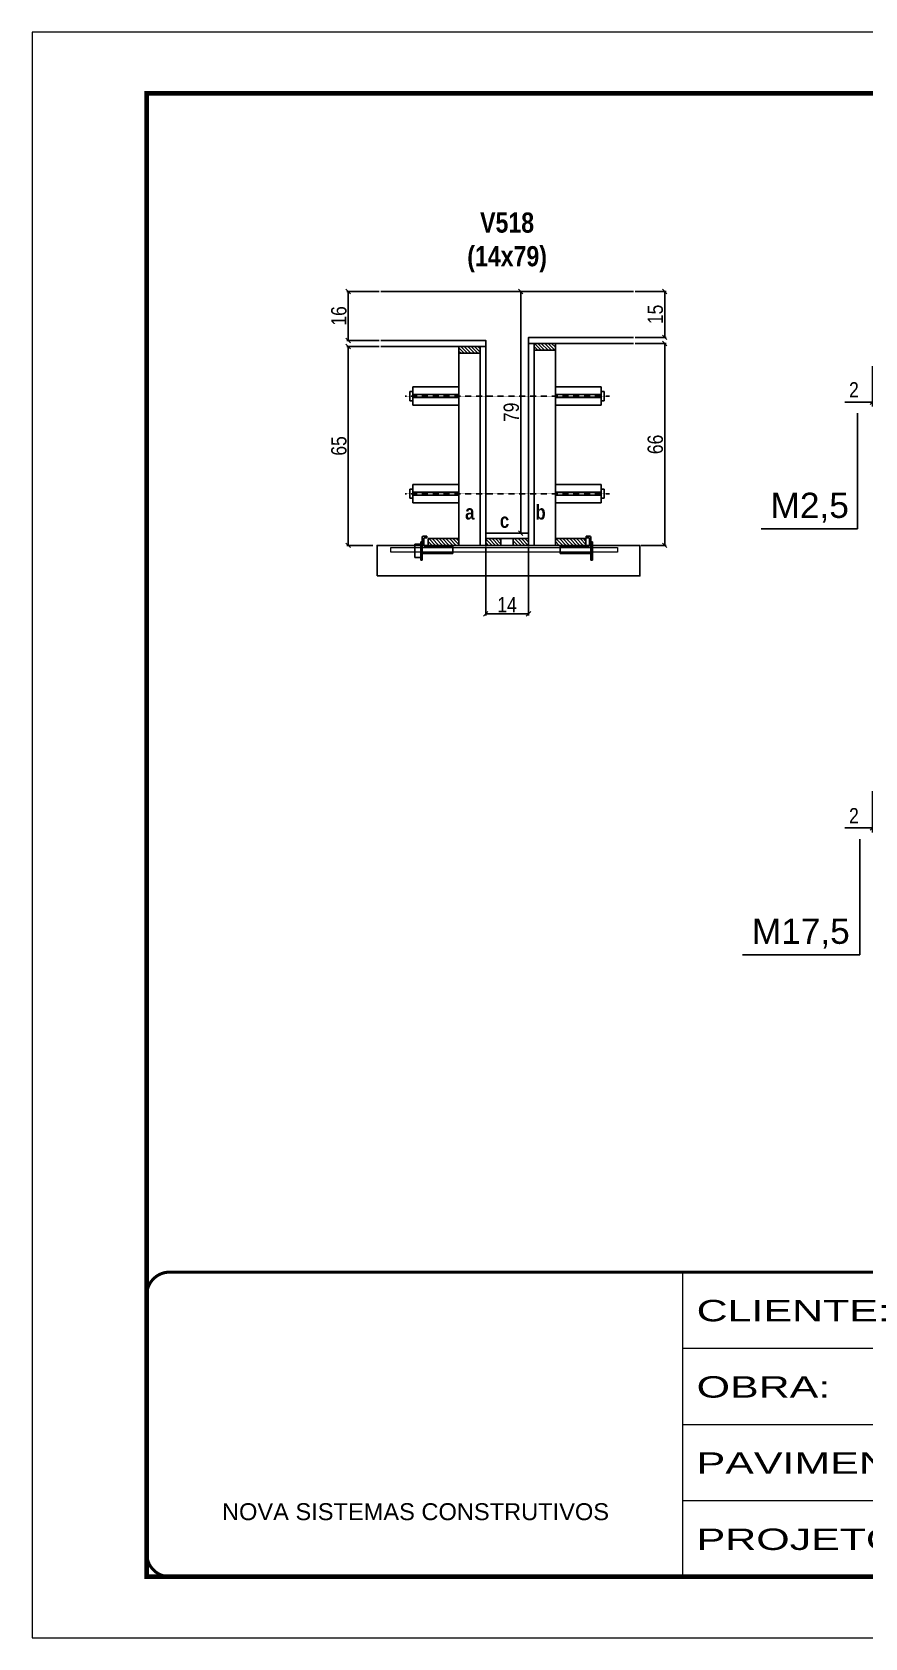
# Model space of a CAD drawing. Extents: x 13154 to 22413, y 1253 to 30260.
# Drawn here: x 16338 to 16883, y 23076 to 24126 of the extents above; entities that cross this region are included whole.
import ezdxf

# ---------------------------------------------------------------- set-up
doc = ezdxf.new("R2010")
doc.units = 0
for name, pattern in [('CONTINUO', [0]), ('DASHED', [0.75, 0.5, -0.25]), ('HIDDEN', [0.375, 0.25, -0.125])]:
    doc.linetypes.add(name, pattern=pattern)
for name, color, linetype in [('barrote', 251, 'Continuous'), ('COTA', 241, 'Continuous'), ('detalhes', 4, 'Continuous'), ('NOMENCLATURA', 7, 'Continuous'), ('Painéis', 200, 'Continuous'), ('presilha', 1, 'Continuous'), ('SARR_2.2x10', 60, 'Continuous'), ('SARR_2.2x7', 40, 'Continuous'), ('SARR_3.5x7', 81, 'Continuous'), ('TENSOR', 3, 'Continuous')]:
    doc.layers.add(name, color=color, linetype=linetype)
for name, color, linetype, lineweight in [('CONCRETO', 251, 'Continuous', 25), ('Folhas', 255, 'Continuous', 9), ('SARRAFO DE PRESSAO', 251, 'DASHED', 9), ('SCO-___-LAJ', 2, 'Continuous', 0)]:
    doc.layers.add(name, color=color, linetype=linetype, lineweight=lineweight)
doc.styles.add('ARIAL', font='arial.ttf')
doc.styles.add('COTA TECNICA', font='techl___.ttf', dxfattribs={"height": 10})
doc.styles.add('COTA TECNICA 2X', font='techl___.ttf', dxfattribs={"height": 10})
doc.styles.get("Standard").update_dxf_attribs({"font": 'arial.ttf'})
doc.styles.add('TECNICA', font='techb___.ttf', dxfattribs={"height": 10})
doc.styles.add('Tecnologia', font='')
doc.styles.get('Tecnologia').set_extended_font_data('Forgotten Futurist')
doc.dimstyles.new('PAINEL', dxfattribs={"dimtxt": 10, "dimasz": 3, "dimexe": 3, "dimexo": 3, "dimgap": 3, "dimtad": 1, "dimdec": 1, "dimzin": 12, "dimdsep": 46, "dimtxsty": 'COTA TECNICA', "dimblk1": 'OBLIQUE', "dimblk2": 'OBLIQUE', "dimsah": 1, "dimcen": 0.9, "dimclrd": 4, "dimclre": 4, "dimclrt": 240, "dimadec": 1, "dimazin": 3, "dimtfac": 1, "dimtdec": 1, "dimtmove": 0, "dimatfit": 3, "dimfxl": 1, "dimtolj": 1, "dimtzin": 12, "dimarcsym": 0})
doc.dimstyles.new('SECAO', dxfattribs={"dimscale": 0.333333, "dimtxt": 5, "dimasz": 9, "dimexe": 3, "dimexo": 3, "dimgap": 3, "dimtad": 1, "dimdec": 1, "dimlfac": 0.5, "dimzin": 12, "dimdsep": 46, "dimtxsty": 'COTA TECNICA 2X', "dimblk1": 'OBLIQUE', "dimblk2": 'OBLIQUE', "dimsah": 1, "dimcen": 0.9, "dimclrd": 4, "dimclre": 4, "dimclrt": 240, "dimadec": 1, "dimazin": 3, "dimtfac": 1, "dimtdec": 1, "dimtmove": 0, "dimatfit": 3, "dimfxl": 1, "dimtolj": 1, "dimtzin": 12, "dimarcsym": 0})

# ---------------------------------------------------------------- blocks, each defined once
blk = doc.blocks.new('9999999999')
at = {"color": 30, "linetype": 'CONTINUO'}
for p, q in [((98564.6, 34230.2), (98564.6, 34429.4)), ((98564.6, 34379.6), (99584, 34379.6)), ((98564.6, 34329.8), (99488, 34329.8)), ((98564.6, 34280), (99488, 34280))]:
    blk.add_line(p, q, dxfattribs=at)
at = {"color": 30, "linetype": 'CONTINUO', "const_width": 2}
blk.add_lwpolyline([(99584, 34230.2), (99584, 34414.4, 0.414214), (99569, 34429.4), (98229, 34429.4, 0.414214), (98214, 34414.4), (98214, 34245.2, 0.414214), (98229, 34230.2), (99584, 34230.2)], format="xyb", dxfattribs=at)
at = {"layer": 'Folhas'}
blk.add_lwpolyline([(98139, 34190.2), (99624, 34190.2), (99624, 35240.2), (98139, 35240.2)], close=True, dxfattribs=at)
at = {"layer": 'Folhas', "color": 30, "const_width": 3}
blk.add_lwpolyline([(98214, 34230.2), (99584, 34230.2), (99584, 35200.2), (98214, 35200.2)], close=True, dxfattribs=at)
at = {"color": 7, "linetype": 'Continuous', "ltscale": 5, "style": 'ARIAL'}
blk.add_text('NOVA SISTEMAS CONSTRUTIVOS', height=11.059, dxfattribs=at).set_placement((98263.2, 34267.2))
at = {"layer": 'Folhas', "color": 7, "style": 'Tecnologia', "width": 1.5}
for s, p in [('CLIENTE:', (98573.7, 34397.2)), ('OBRA:', (98573.7, 34347.3)), ('PAVIMENTO:', (98573.7, 34297.5)), ('PROJETO:', (98573.7, 34247.7))]:
    blk.add_text(s, height=14, dxfattribs=at).set_placement(p)
blk = doc.blocks.new('PRESILHA METÁLICA 1')
at = {"layer": 'presilha'}
for p, q in [((7.5, 10.6), (7.5, 19.9)), ((12, 21), (8.6, 21)), ((9, 11.6), (9, 18.9)), ((12, 19.5), (9.6, 19.5)), ((12, 21), (12, 19.5)), ((0, 13), (6, 13)), ((0, 13), (0, 0)), ((6, 0), (0, 0)), ((6, 15.5), (7.5, 15.5)), ((6, -2.5), (6, 15.5)), ((6, 13), (6, 0)), ((7.5, 15.5), (7.5, -2.5)), ((37.5, 4.1), (7.5, 4.1)), ((37.5, 11), (9.6, 11)), ((37.5, 11), (37.5, 4.1)), ((7.5, -2.5), (6, -2.5))]:
    blk.add_line(p, q, dxfattribs=at)
for centre, radius, start, end in [((8.6, 19.9), 1.14, 90, 180), ((9.6, 18.9), 0.57, 90, 180), ((9.6, 11.6), 0.57, 180, 270)]:
    blk.add_arc(centre, radius, start, end, dxfattribs=at)
blk = doc.blocks.new('PRESILHA METÁLICA 2')
at = {"layer": 'presilha'}
for p, q in [((-5.2, 23.5), (-5.2, 22)), ((-5.2, 23.5), (-1.9, 23.5)), ((-5.2, 22), (-2.8, 22)), ((-2.2, 14.1), (-2.2, 21.4)), ((0.8, 18), (-0.8, 18)), ((-0.8, 18), (-0.8, 0)), ((-0.8, 14.6), (-0.8, 22.4)), ((0.8, 0), (0.8, 18)), ((-30.8, 13.5), (-30.8, 6.6)), ((-30.8, 13.5), (-2.8, 13.5)), ((-30.8, 6.6), (-0.8, 6.6)), ((-0.8, 0), (0.8, 0))]:
    blk.add_line(p, q, dxfattribs=at)
for centre, radius, start, end in [((-2.8, 21.4), 0.57, 0, 90), ((-1.9, 22.4), 1.14, 0, 90), ((-2.8, 14.1), 0.57, 270, 0)]:
    blk.add_arc(centre, radius, start, end, dxfattribs=at)
blk = doc.blocks.new('_Oblique')
at = {"color": 0, "linetype": 'ByBlock', "lineweight": -2}
blk.add_line((-0.5, -0.5), (0.5, 0.5), dxfattribs=at)
blk = doc.blocks.new('*D551')
at = {"layer": 'COTA', "color": 4, "lineweight": -2, "transparency": 16777216}
for p, q in [((16732.3, 23922.7), (16752.7, 23922.7)), ((16751.7, 23922.7), (16751.7, 23790.7)), ((16736.4, 23790.7), (16752.7, 23790.7))]:
    blk.add_line(p, q, dxfattribs=at)
at = {"layer": 'Defpoints', "color": 0, "transparency": 16777216}
for p in [(16731.3, 23922.7), (16735.4, 23790.7), (16751.7, 23790.7)]:
    blk.add_point(p, dxfattribs=at)
at = {"layer": 'COTA', "color": 4, "lineweight": -2, "transparency": 16777216, "xscale": 3, "yscale": 3, "zscale": 3}
for p, rotation in [((16751.7, 23922.7), 90), ((16751.7, 23790.7), 270)]:
    blk.add_blockref('_Oblique', p, dxfattribs=dict(at, rotation=rotation))
at = {"layer": 'COTA', "color": 240, "transparency": 16777216, "insert": (16745.6, 23856.7), "char_height": 10, "attachment_point": 5, "rotation": 90, "style": 'COTA TECNICA 2X'}
blk.add_mtext('\\A1;66', dxfattribs=at)
blk = doc.blocks.new('*D552')
at = {"layer": 'COTA', "color": 4, "lineweight": -2, "transparency": 16777216}
for p, q in [((16732.3, 23956.7), (16752.7, 23956.7)), ((16751.7, 23926.7), (16751.7, 23956.7)), ((16732.3, 23926.7), (16752.7, 23926.7))]:
    blk.add_line(p, q, dxfattribs=at)
at = {"layer": 'Defpoints', "color": 0, "transparency": 16777216}
for p in [(16731.3, 23956.7), (16751.7, 23956.7), (16731.3, 23926.7)]:
    blk.add_point(p, dxfattribs=at)
at = {"layer": 'COTA', "color": 4, "lineweight": -2, "transparency": 16777216, "xscale": 3, "yscale": 3, "zscale": 3}
for p, rotation in [((16751.7, 23956.7), 90), ((16751.7, 23926.7), 270)]:
    blk.add_blockref('_Oblique', p, dxfattribs=dict(at, rotation=rotation))
at = {"layer": 'COTA', "color": 240, "transparency": 16777216, "insert": (16745.6, 23941.7), "char_height": 10, "attachment_point": 5, "rotation": 90, "style": 'COTA TECNICA 2X'}
blk.add_mtext('\\A1;15', dxfattribs=at)
blk = doc.blocks.new('*D553')
at = {"layer": 'COTA', "color": 4, "lineweight": -2, "transparency": 16777216}
for p, q in [((16564.9, 23920.7), (16543.7, 23920.7)), ((16544.7, 23920.7), (16544.7, 23790.7)), ((16560.8, 23790.7), (16543.7, 23790.7))]:
    blk.add_line(p, q, dxfattribs=at)
at = {"layer": 'Defpoints', "color": 0, "transparency": 16777216}
for p in [(16565.9, 23920.7), (16544.7, 23790.7), (16561.8, 23790.7)]:
    blk.add_point(p, dxfattribs=at)
at = {"layer": 'COTA', "color": 4, "lineweight": -2, "transparency": 16777216, "xscale": 3, "yscale": 3, "zscale": 3}
for p, rotation in [((16544.7, 23920.7), 90), ((16544.7, 23790.7), 270)]:
    blk.add_blockref('_Oblique', p, dxfattribs=dict(at, rotation=rotation))
at = {"layer": 'COTA', "color": 240, "transparency": 16777216, "insert": (16538.6, 23855.7), "char_height": 10, "attachment_point": 5, "rotation": 90, "style": 'COTA TECNICA 2X'}
blk.add_mtext('\\A1;65', dxfattribs=at)
blk = doc.blocks.new('*D564')
at = {"layer": 'COTA', "color": 4, "lineweight": -2, "transparency": 16777216}
for p, q in [((16661.6, 23956.7), (16656.5, 23956.7)), ((16657.5, 23798.7), (16657.5, 23956.7)), ((16661.6, 23798.7), (16656.5, 23798.7))]:
    blk.add_line(p, q, dxfattribs=at)
at = {"layer": 'Defpoints', "color": 0, "transparency": 16777216}
for p in [(16657.5, 23956.7), (16662.6, 23956.7), (16662.6, 23798.7)]:
    blk.add_point(p, dxfattribs=at)
at = {"layer": 'COTA', "color": 4, "lineweight": -2, "transparency": 16777216, "xscale": 3, "yscale": 3, "zscale": 3}
for p, rotation in [((16657.5, 23956.7), 90), ((16657.5, 23798.7), 270)]:
    blk.add_blockref('_Oblique', p, dxfattribs=dict(at, rotation=rotation))
at = {"layer": 'COTA', "color": 240, "transparency": 16777216, "insert": (16651.4, 23877.7), "char_height": 10, "attachment_point": 5, "rotation": 90, "style": 'COTA TECNICA 2X'}
blk.add_mtext('\\A1;79', dxfattribs=at)
blk = doc.blocks.new('*D565')
at = {"layer": 'COTA', "color": 4, "lineweight": -2, "transparency": 16777216}
for p, q in [((16564.9, 23956.7), (16543.7, 23956.7)), ((16544.7, 23924.7), (16544.7, 23956.7)), ((16564.9, 23924.7), (16543.7, 23924.7))]:
    blk.add_line(p, q, dxfattribs=at)
at = {"layer": 'Defpoints', "color": 0, "transparency": 16777216}
for p in [(16544.7, 23956.7), (16565.9, 23956.7), (16565.9, 23924.7)]:
    blk.add_point(p, dxfattribs=at)
at = {"layer": 'COTA', "color": 4, "lineweight": -2, "transparency": 16777216, "xscale": 3, "yscale": 3, "zscale": 3}
for p, rotation in [((16544.7, 23956.7), 90), ((16544.7, 23924.7), 270)]:
    blk.add_blockref('_Oblique', p, dxfattribs=dict(at, rotation=rotation))
at = {"layer": 'COTA', "color": 240, "transparency": 16777216, "insert": (16538.6, 23940.7), "char_height": 10, "attachment_point": 5, "rotation": 90, "style": 'COTA TECNICA 2X'}
blk.add_mtext('\\A1;16', dxfattribs=at)
blk = doc.blocks.new('*D566')
at = {"layer": 'COTA', "color": 4, "lineweight": -2, "transparency": 16777216}
for p, q in [((16634.6, 23789.7), (16634.6, 23744.9)), ((16662.6, 23789.7), (16662.6, 23744.9)), ((16634.6, 23745.9), (16662.6, 23745.9))]:
    blk.add_line(p, q, dxfattribs=at)
at = {"layer": 'Defpoints', "color": 0, "transparency": 16777216}
for p in [(16634.6, 23790.7), (16662.6, 23790.7), (16662.6, 23745.9)]:
    blk.add_point(p, dxfattribs=at)
at = {"layer": 'COTA', "color": 4, "lineweight": -2, "transparency": 16777216, "xscale": 3, "yscale": 3, "zscale": 3, "rotation": 180}
blk.add_blockref('_Oblique', (16634.6, 23745.9), dxfattribs=at)
at = {"layer": 'COTA', "color": 4, "lineweight": -2, "transparency": 16777216, "xscale": 3, "yscale": 3, "zscale": 3}
blk.add_blockref('_Oblique', (16662.6, 23745.9), dxfattribs=at)
at = {"layer": 'COTA', "color": 240, "transparency": 16777216, "insert": (16648.6, 23751.9), "char_height": 10, "attachment_point": 5, "style": 'COTA TECNICA 2X'}
blk.add_mtext('\\A1;14', dxfattribs=at)
blk = doc.blocks.new('*D569')
at = {"layer": 'COTA', "color": 4, "lineweight": -2, "transparency": 16777216}
for p, q in [((16887.6, 23629.9), (16887.6, 23602.9)), ((16889.6, 23629.9), (16889.6, 23602.9)), ((16887.6, 23605.9), (16869.5, 23605.9)), ((16889.6, 23605.9), (16887.6, 23605.9)), ((16889.6, 23605.9), (16892.6, 23605.9))]:
    blk.add_line(p, q, dxfattribs=at)
at = {"layer": 'Defpoints', "color": 0, "transparency": 16777216}
for p in [(16887.6, 23632.9), (16889.6, 23632.9), (16887.6, 23605.9)]:
    blk.add_point(p, dxfattribs=at)
at = {"layer": 'COTA', "color": 4, "lineweight": -2, "transparency": 16777216, "xscale": 3, "yscale": 3, "zscale": 3}
blk.add_blockref('_Oblique', (16887.6, 23605.9), dxfattribs=at)
at = {"layer": 'COTA', "color": 4, "lineweight": -2, "transparency": 16777216, "xscale": 3, "yscale": 3, "zscale": 3, "rotation": 180}
blk.add_blockref('_Oblique', (16889.6, 23605.9), dxfattribs=at)
at = {"layer": 'COTA', "color": 240, "transparency": 16777216, "insert": (16875.5, 23613.9), "char_height": 10, "attachment_point": 5, "style": 'COTA TECNICA'}
blk.add_mtext('\\A1;2', dxfattribs=at)
blk = doc.blocks.new('*D571')
at = {"layer": 'COTA', "color": 4, "lineweight": -2, "transparency": 16777216}
for p, q in [((16887.6, 23907.9), (16887.6, 23881.4)), ((16889.6, 23907.9), (16889.6, 23881.4)), ((16887.6, 23884.4), (16869.5, 23884.4)), ((16889.6, 23884.4), (16887.6, 23884.4)), ((16889.6, 23884.4), (16892.6, 23884.4))]:
    blk.add_line(p, q, dxfattribs=at)
at = {"layer": 'Defpoints', "color": 0, "transparency": 16777216}
for p in [(16887.6, 23910.9), (16889.6, 23910.9), (16887.6, 23884.4)]:
    blk.add_point(p, dxfattribs=at)
at = {"layer": 'COTA', "color": 4, "lineweight": -2, "transparency": 16777216, "xscale": 3, "yscale": 3, "zscale": 3}
blk.add_blockref('_Oblique', (16887.6, 23884.4), dxfattribs=at)
at = {"layer": 'COTA', "color": 4, "lineweight": -2, "transparency": 16777216, "xscale": 3, "yscale": 3, "zscale": 3, "rotation": 180}
blk.add_blockref('_Oblique', (16889.6, 23884.4), dxfattribs=at)
at = {"layer": 'COTA', "color": 240, "transparency": 16777216, "insert": (16875.5, 23892.4), "char_height": 10, "attachment_point": 5, "style": 'COTA TECNICA'}
blk.add_mtext('\\A1;2', dxfattribs=at)

msp = doc.modelspace()

# ---------------------------------------------------------------- hatches: boundary and pattern name
at = {"layer": 'SARR_2.2x10'}
h = msp.add_hatch(dxfattribs=at)
h.set_pattern_fill('ANSI31', color=256, scale=0.5, angle=90)
h.set_pattern_definition([(135, (49790.5562, -99721.4912), (-1.122532015, -1.122532015), [])])
h.paths.add_polyline_path([(16597.02, 23795.08), (16597.02, 23790.68), (16617.02, 23790.68), (16617.02, 23795.08)])
h = msp.add_hatch(dxfattribs=at)
h.set_pattern_fill('ANSI31', color=256, scale=0.5, angle=90)
h.set_pattern_definition([(135, (49873.7562, -99721.4912), (-1.122532015, -1.122532015), [])])
h.paths.add_polyline_path([(16680.22, 23795.08), (16680.22, 23790.68), (16700.22, 23790.68), (16700.22, 23795.08)])
at = {"layer": 'SARR_2.2x7'}
h = msp.add_hatch(dxfattribs=at)
h.set_pattern_fill('ANSI31', color=256, scale=0.5, angle=90)
h.set_pattern_definition([(135, (49784.5562, -99595.8912), (-1.122532015, -1.122532015), [])])
h.paths.add_polyline_path([(16631.02, 23920.68), (16631.02, 23916.28), (16617.02, 23916.28), (16617.02, 23920.68)])
h = msp.add_hatch(dxfattribs=at)
h.set_pattern_fill('ANSI31', color=256, scale=0.5, angle=90)
h.set_pattern_definition([(135, (49794.5562, -99593.8912), (-1.122532015, -1.122532015), [])])
h.paths.add_polyline_path([(16666.22, 23922.68), (16666.22, 23918.28), (16680.22, 23918.28), (16680.22, 23922.68)])
h = msp.add_hatch(dxfattribs=at)
h.set_pattern_fill('ANSI31', color=256, scale=0.5, angle=90)
h.set_pattern_definition([(135, (49870.1562, -99721.4912), (-1.122532015, -1.122532015), [])])
h.paths.add_polyline_path([(16644.62, 23790.68), (16644.62, 23795.08), (16634.62, 23795.08), (16634.62, 23790.68)])
h = msp.add_hatch(dxfattribs=at)
h.set_pattern_fill('ANSI31', color=256, scale=0.5, angle=90)
h.set_pattern_definition([(135, (49860.1562, -99721.4912), (-1.122532015, -1.122532015), [])])
h.paths.add_polyline_path([(16652.62, 23790.68), (16652.62, 23795.08), (16662.62, 23795.08), (16662.62, 23790.68)])

# ---------------------------------------------------------------- linework, layer by layer
at = {"ltscale": 3}
for p, q in [((16585.02, 23885.27), (16585.02, 23891.27)), ((16587.02, 23891.27), (16585.02, 23891.27)), ((16587.02, 23882.27), (16587.02, 23894.27)), ((16587.02, 23894.27), (16617.02, 23894.27)), ((16617.02, 23889.27), (16587.02, 23889.27)), ((16710.22, 23894.27), (16680.22, 23894.27)), ((16680.22, 23889.27), (16710.22, 23889.27)), ((16710.22, 23882.27), (16710.22, 23894.27)), ((16710.22, 23891.27), (16712.22, 23891.27)), ((16712.22, 23885.27), (16712.22, 23891.27)), ((16587.02, 23885.27), (16585.02, 23885.27)), ((16617.02, 23887.27), (16587.02, 23887.27)), ((16587.02, 23882.27), (16617.02, 23882.27)), ((16680.22, 23887.27), (16710.22, 23887.27)), ((16710.22, 23882.27), (16680.22, 23882.27)), ((16712.22, 23885.27), (16710.22, 23885.27)), ((16585.02, 23827.46), (16585.02, 23821.46)), ((16587.02, 23827.46), (16585.02, 23827.46)), ((16587.02, 23830.46), (16587.02, 23818.46)), ((16587.02, 23830.46), (16617.02, 23830.46)), ((16617.02, 23825.46), (16587.02, 23825.46)), ((16710.22, 23830.46), (16680.22, 23830.46)), ((16680.22, 23825.46), (16710.22, 23825.46)), ((16710.22, 23830.46), (16710.22, 23818.46)), ((16712.22, 23827.46), (16710.22, 23827.46)), ((16712.22, 23827.46), (16712.22, 23821.46)), ((16587.02, 23821.46), (16585.02, 23821.46)), ((16617.02, 23823.46), (16587.02, 23823.46)), ((16587.02, 23818.46), (16617.02, 23818.46)), ((16680.22, 23823.46), (16710.22, 23823.46)), ((16710.22, 23818.46), (16680.22, 23818.46)), ((16710.22, 23821.46), (16712.22, 23821.46))]:
    msp.add_line(p, q, dxfattribs=at)
at = {"layer": 'barrote'}
msp.add_lwpolyline([(16563.56, 23770.68), (16735.48, 23770.68), (16735.48, 23790.68), (16563.56, 23790.68)], close=True, dxfattribs=at)
at = {"layer": 'CONCRETO', "linetype": 'Continuous'}
msp.add_line((16565.92, 23956.68), (16731.32, 23956.68), dxfattribs=at)
at = {"layer": 'detalhes', "color": 250}
msp.add_line((16563.56, 23770.68), (16563.56, 23790.68), dxfattribs=at)
at = {"layer": 'NOMENCLATURA', "linetype": 'Continuous'}
for p, q in [((16877.74, 23877.19), (16877.74, 23801.44)), ((16814.91, 23801.44), (16877.74, 23801.44)), ((16879.29, 23598.68), (16879.29, 23522.93)), ((16802.66, 23522.93), (16879.29, 23522.93))]:
    msp.add_line(p, q, dxfattribs=at)
at = {"layer": 'Painéis', "linetype": 'Continuous', "elevation": 0}
for points in [[(16565.92, 23920.68), (16634.62, 23920.68), (16634.62, 23924.68), (16565.92, 23924.68)], [(16731.32, 23922.68), (16662.62, 23922.68), (16662.62, 23926.68), (16731.32, 23926.68)]]:
    msp.add_lwpolyline(points, dxfattribs=at)
at = {"layer": 'Painéis', "linetype": 'Continuous'}
for points in [[(16631.02, 23790.68), (16631.02, 23920.68), (16634.62, 23920.68), (16634.62, 23790.68)], [(16666.22, 23790.68), (16666.22, 23922.68), (16662.62, 23922.68), (16662.62, 23790.68)], [(16662.62, 23798.68), (16634.62, 23798.68), (16634.62, 23795.08), (16662.62, 23795.08)]]:
    msp.add_lwpolyline(points, close=True, dxfattribs=at)
at = {"layer": 'SARR_2.2x10'}
for points in [[(16597.02, 23795.08), (16617.02, 23795.08), (16617.02, 23790.68), (16597.02, 23790.68)], [(16680.22, 23795.08), (16700.22, 23795.08), (16700.22, 23790.68), (16680.22, 23790.68)]]:
    msp.add_lwpolyline(points, close=True, dxfattribs=at)
at = {"layer": 'SARR_2.2x7', "elevation": 0}
for points in [[(16617.02, 23920.68), (16631.02, 23920.68), (16631.02, 23916.28), (16617.02, 23916.28)], [(16680.22, 23922.68), (16666.22, 23922.68), (16666.22, 23918.28), (16680.22, 23918.28)]]:
    msp.add_lwpolyline(points, close=True, dxfattribs=at)
at = {"layer": 'SARR_2.2x7'}
for points in [[(16634.62, 23795.08), (16644.62, 23795.08), (16644.62, 23790.68), (16634.62, 23790.68)], [(16662.62, 23795.08), (16652.62, 23795.08), (16652.62, 23790.68), (16662.62, 23790.68)]]:
    msp.add_lwpolyline(points, close=True, dxfattribs=at)
at = {"layer": 'SARR_3.5x7'}
for points in [[(16631.02, 23916.28), (16617.02, 23916.28), (16617.02, 23790.68), (16631.02, 23790.68)], [(16666.22, 23918.28), (16680.22, 23918.28), (16680.22, 23790.68), (16666.22, 23790.68)]]:
    msp.add_lwpolyline(points, close=True, dxfattribs=at)
at = {"layer": 'SCO-___-LAJ', "color": 1}
msp.add_lwpolyline([(16572.56, 23789.35), (16720.83, 23789.35), (16720.83, 23786.15), (16572.56, 23786.15)], close=True, dxfattribs=at)
at = {"layer": 'TENSOR', "linetype": 'HIDDEN', "ltscale": 0.5}
for p, q in [((16582.02, 23888.27), (16715.52, 23888.27)), ((16582.02, 23824.46), (16715.52, 23824.46))]:
    msp.add_line(p, q, dxfattribs=at)

# ---------------------------------------------------------------- block references
at = {"layer": 'presilha', "xscale": 0.6666666666666666, "yscale": 0.6666666666666666, "zscale": 0.6666666666666666}
for name, p in [('PRESILHA METÁLICA 1', (16588.15, 23782.71)), ('PRESILHA METÁLICA 2', (16703.9, 23781.05))]:
    msp.add_blockref(name, p, dxfattribs=at)
at = {"layer": 'SARRAFO DE PRESSAO', "color": 6, "linetype": 'ByBlock'}
msp.add_blockref('9999999999', (-81801.1, -11113.91), dxfattribs=at)

# ---------------------------------------------------------------- texts
at = {"layer": 'detalhes', "style": 'TECNICA'}
for s, p in [('a', (16621.14, 23807.57)), ('b', (16667.12, 23807.56)), ('c', (16643.88, 23802.15))]:
    msp.add_text(s, height=9.6, dxfattribs=at).set_placement(p)
at = {"layer": 'NOMENCLATURA', "linetype": 'Continuous'}
for s, p in [('M2,5', (16820.96, 23808.63)), ('M17,5', (16808.71, 23530.13))]:
    msp.add_text(s, height=16.5, dxfattribs=at).set_placement(p)
at = {"layer": 'NOMENCLATURA', "insert": (16648.62, 24008.37), "char_height": 13.2, "attachment_point": 2, "style": 'TECNICA'}
msp.add_mtext_dynamic_manual_height_columns('V518\\P(14x79)', width=300.2766, gutter_width=1, heights=[0], dxfattribs=at)

# ---------------------------------------------------------------- dimensions: what is measured, and where the dimension line sits
at = {"layer": 'COTA'}
for base, p1, p2, picture, middle in [((16544.7, 23956.68), (16565.92, 23924.68), (16565.92, 23956.68), '*D565', (16538.6, 23940.68)), ((16657.54, 23956.68), (16662.62, 23798.68), (16662.62, 23956.68), '*D564', (16651.44, 23877.68)), ((16751.66, 23956.68), (16731.32, 23926.68), (16731.32, 23956.68), '*D552', (16745.55, 23941.68)), ((16544.7, 23790.68, 0), (16565.92, 23920.68), (16561.8, 23790.68, 0), '*D553', (16538.59, 23855.68, 0)), ((16751.66, 23790.68, 0), (16731.32, 23922.68), (16735.43, 23790.68, 0), '*D551', (16745.56, 23856.68, 0))]:
    dim = msp.add_linear_dim(base=base, p1=p1, p2=p2, angle=90, dimstyle='SECAO', dxfattribs=at)
    dim.commit()
    dim.dimension.update_dxf_attribs({"geometry": picture, "text_midpoint": middle})
for base, p1, p2, dimstyle, picture, middle in [((16887.57, 23884.42), (16889.57, 23910.87), (16887.57, 23910.87), 'PAINEL', '*D571', (16875.52, 23892.42)), ((16662.62, 23745.85), (16634.62, 23790.68), (16662.62, 23790.68), 'SECAO', '*D566', (16648.62, 23751.93)), ((16887.57, 23605.91), (16889.57, 23632.91), (16887.57, 23632.91), 'PAINEL', '*D569', (16875.52, 23613.91))]:
    dim = msp.add_linear_dim(base=base, p1=p1, p2=p2, dimstyle=dimstyle, dxfattribs=at)
    dim.commit()
    dim.dimension.update_dxf_attribs({"geometry": picture, "text_midpoint": middle})

doc.saveas('drawing.dxf')
